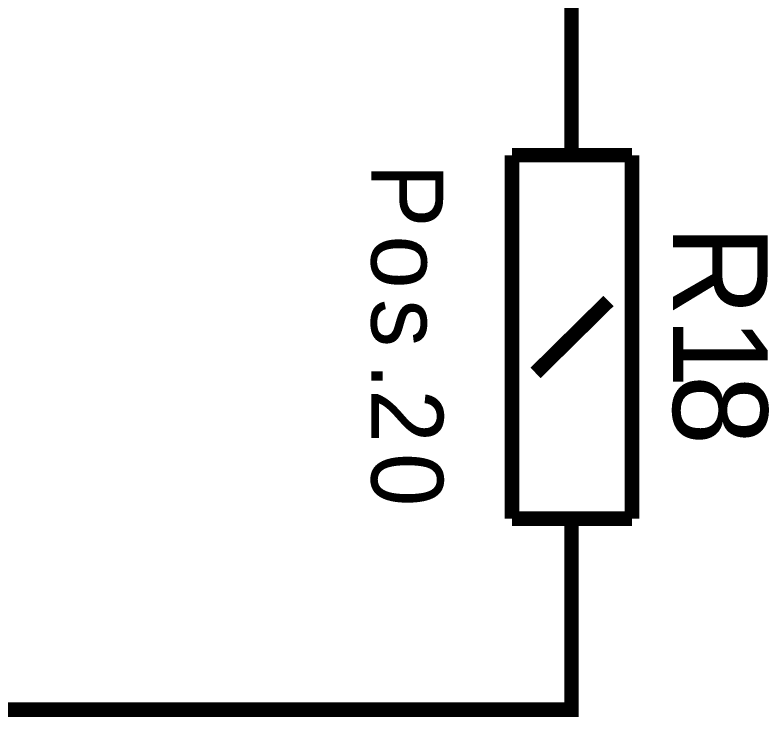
# Model space of a CAD drawing. Header units: millimetres. Extents: x 0 to 20.9, y 0 to 9.5.
# Drawn here: x 17.547 to 18.161, y 5.194 to 5.765 of the extents above; entities that cross this region are included whole.
import ezdxf

# ---------------------------------------------------------------- set-up
doc = ezdxf.new("R2010")
doc.units = ezdxf.units.MM
doc.header["$MEASUREMENT"] = 0
doc.layers.add('Sheet', color=255, linetype='Continuous')

msp = doc.modelspace()

# ---------------------------------------------------------------- linework, layer by layer
at = {"layer": 'Sheet', "const_width": 0.0118}
for points in [[(17.99995, 5.90617), (17.99995, 5.79924), (17.99995, 5.69983)], [(17.99995, 5.65055), (17.99995, 5.69983)], [(17.9515, 5.35482), (17.9515, 5.65055)], [(17.9515, 5.65055), (18.04924, 5.65055)], [(18.04924, 5.65055), (18.04924, 5.35482)], [(18.03002, 5.53192), (17.97071, 5.47344)], [(18.04924, 5.35482), (17.9515, 5.35482)], [(17.99995, 5.35482), (17.99995, 5.30553)], [(1.00079, 5.30553), (1.00079, 5.19944), (2.00074, 5.19944), (3.00069, 5.19944), (4.00064, 5.19944), (5.00059, 5.19944), (6.00054, 5.19944), (7.00049, 5.19944), (8.00044, 5.19944), (9.00039, 5.19944), (10.00034, 5.19944), (11.00029, 5.19944), (12.00025, 5.19944), (13.0002, 5.19944), (14.00015, 5.19944), (15.0001, 5.19944), (16.00005, 5.19944), (17, 5.19944), (17.99995, 5.19944), (17.99995, 5.30553)]]:
    msp.add_lwpolyline(points, dxfattribs=at)

# ---------------------------------------------------------------- texts
at = {"layer": 'Sheet'}
for s, height, p in [('P', 0.05848, (17.83705, 5.64386)), ('R', 0.07686, (18.08265, 5.59374)), ('o', 0.05848, (17.83705, 5.58539)), ('s', 0.05848, (17.83705, 5.53359)), ('1', 0.07686, (18.08265, 5.51855)), ('.', 0.05848, (17.83705, 5.4818)), ('8', 0.07686, (18.08265, 5.47177)), ('2', 0.05848, (17.83705, 5.46008)), ('0', 0.05848, (17.83705, 5.40828))]:
    msp.add_text(s, height=height, rotation=270, dxfattribs=at).set_placement(p)

doc.saveas('drawing.dxf')
